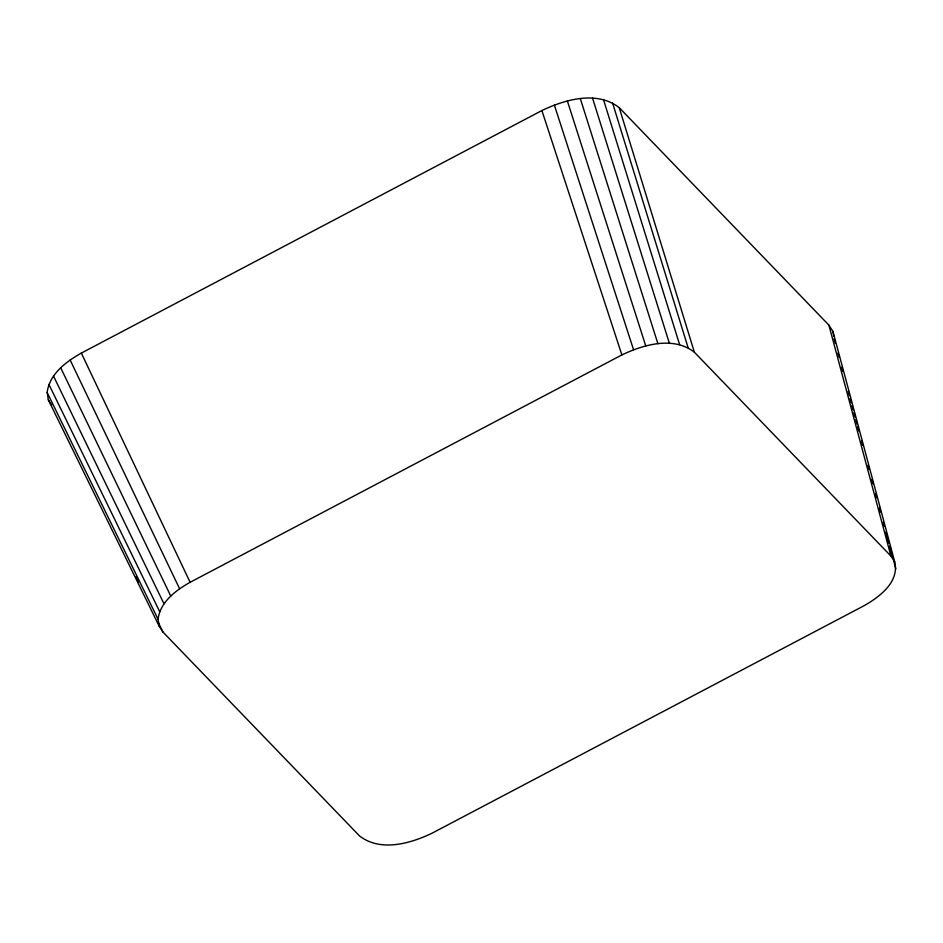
<?xml version="1.0" encoding="UTF-8"?>
<svg xmlns="http://www.w3.org/2000/svg" width="943" height="943" viewBox="0 0 943 943"><rect width="100%" height="100%" fill="white"/><g stroke="black" fill="none" stroke-linecap="round" stroke-linejoin="round"><path stroke-width="1.41" d="M47.15 392.5C49.484 373.899 66.175 361.676 81.334 353.083L541.895 110.543C565.093 99.487 596.848 90.316 619.233 107.655L828.897 325.135L832.94 331.417L894.742 561.993C899.504 582.22 879.218 597.155 863.8 605.854L432.024 833.223C410.276 843.608 380.512 852.201 359.531 835.934L162.962 632.058L159.167 626.164L48.329 399.867L47.15 392.5L158.059 619.256L159.167 626.164M158.059 619.256C160.251 601.823 175.893 590.353 190.109 582.291L621.885 354.922C643.633 344.549 673.396 335.956 694.378 352.211L890.946 556.099L894.742 561.993M48.329 399.867L51.712 405.113M135.804 576.574L138.397 581.855M158.436 622.804L162.962 632.058M48.895 384.402L159.697 611.665M53.48 375.998L163.988 603.791M60.67 367.711L170.742 596.011M70.112 359.931L179.594 588.727M81.334 353.083L190.109 582.291M541.895 110.543L621.885 354.922M554.331 104.956L633.543 349.676M567.344 100.889L645.743 345.869M580.31 98.579L657.896 343.7M592.546 98.119L669.377 343.276M603.473 99.545L679.608 344.608M612.514 102.775L688.084 347.637M619.233 107.655L694.378 352.211M834.131 338.796L835.274 343.052M837.938 353L839.081 357.256M841.745 367.204L842.889 371.459M848.229 391.345L849.372 395.612M850.126 398.453L851.27 402.708M852.036 405.549L853.179 409.816M853.934 412.657L855.077 416.912M855.843 419.753L856.987 424.02M857.753 426.861L858.896 431.116M861.56 441.065L862.704 445.32M868.031 465.205L869.175 469.473M871.851 479.409L872.994 483.676M875.658 493.613L876.801 497.88M879.465 507.817L880.609 512.084M883.273 522.021L884.416 526.288M885.948 531.97L888.99 543.333M889.756 546.174L892.797 557.537M893.563 560.378L895.85 568.9M828.897 325.135L890.946 556.099M832.94 331.417L833.73 336.333"/></g></svg>
